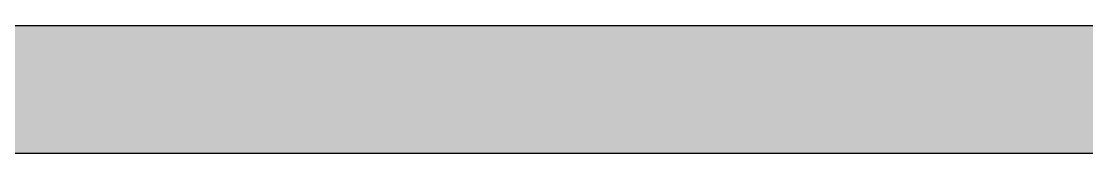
# Model space of a CAD drawing. Header units: millimetres. Extents: x 0 to 118900, y 0 to 84100.
# Drawn here: x 87634 to 89310, y 47664 to 47878 of the extents above; entities that cross this region are included whole.
import ezdxf

# ---------------------------------------------------------------- set-up
doc = ezdxf.new("R2010")
doc.units = ezdxf.units.MM
doc.header["$LTSCALE"] = 100
doc.layers.add('Hatch', color=7, linetype='Continuous', lineweight=18)
doc.layers.add('Visible', color=7, linetype='Continuous', lineweight=25)

msp = doc.modelspace()

# ---------------------------------------------------------------- hatches: boundary and pattern name
at = {"layer": 'Hatch'}
h = msp.add_hatch(dxfattribs=at)
h.set_pattern_fill('AR-CONC', color=256, scale=53.83276831363989, angle=45, style=0)
h.set_pattern_definition([(94.99999999999999, (0, 0), (296.9157098436306, 249.1418624759713), [40.37457623522992, -444.1203385875291]), (40.00000000000001, (0, 0), (-339.1422238656139, 233.5094029914689), [32.29966098818394, -355.2962708700233]), (145.45144446, (24.74297526253653, 20.76182175822505), (-42.22651193289242, 482.6512616572995), [34.31310988202922, -377.4442087023215]), (91.18419999999998, (-76.13103104923815, 76.13103104923815), (469.2566819384649, 343.2451468854122), [60.56186435284487, -666.1805078812936]), (141.63563549, (-37.0263071567289, 104.7347681068607), (-15.01937917270851, 726.5871552393688), [51.46969389273873, -566.1666317434706]), (36.18416399, (-76.13103104923815, 76.13103104923815), (-15.01937921644386, 726.5871548115064), [48.4494914822759, -532.9444068433626]), (66, (-19.03275776230953, 95.16378881154768), (380.4747029229627, 73.95679026043541), [40.37457623522991, -444.120338587529]), (11.00000000000004, (-19.03275776230953, 95.16378881154768), (-183.4128675277039, 368.6513384204802), [32.29966098818393, -355.2962708700232]), (116.45144474, (12.67346726607997, 101.3268546204891), (197.061833212235, 442.6081252987059), [34.31310880537387, -377.4442087023215]), (82.50000000000001, (0, 0), (-122.0890499970861, 131.3464732242351), [0, -350.9896494049319, 0, -360.6795477013872, 0, -356.6420900778642]), (52.49999999999999, (0, 0), (-49.996075801911, 250.2736270330803), [0, -205.6411749581044, 0, -342.9147341578861, 0, -135.9277399919407]), (12.5, (-84.88609961990052, -84.88609961990052), (211.7878905167163, 194.6166341134998), [0, -134.5819207840997, 0, -419.8955928463911, 0, -557.1691520461728]), (2.499999999999997, (-122.9516151445196, -122.9516151445196), (183.8873442378317, 260.0982994190829), [0, -174.9564970193296, 0, -278.8537398646546, 0, -395.6708471052531])])
edge = h.paths.add_edge_path()
edge.add_line((84015.67127472504, 47671.07866336875), (84487.76998663791, 47671.07866336875))
edge.add_line((84487.7699866379, 47671.07866336875), (84515.40623267727, 47671.07866336875))
edge.add_line((84515.40623267727, 47671.07866336875), (84570.07553534284, 47671.07866336875))
edge.add_line((84570.07553534284, 47671.07866336875), (103594.4489577994, 47671.07866336872))
edge.add_line((103594.4489577994, 47671.07866336873), (103676.7545065044, 47671.07866336876))
edge.add_line((103676.7545065044, 47671.07866336875), (104148.8532183065, 47671.07866336875))
edge.add_ellipse((124332.2622464979, 60471.07866335752), major_axis=(-12799.99999998876, 20183.40902819148), ratio=1, start_angle=89.43401238992101, end_angle=90.00000000000011, ccw=False)
edge.add_line((104023.3971871385, 47871.07866336838), (84141.12730589311, 47871.07866336879))
edge.add_ellipse((63832.26224654314, 60471.07866335155), major_axis=(20308.86505934998, -12599.99999998278), ratio=0.9999999999999999, start_angle=359.4340123899196, end_angle=360.00000000000006, ccw=False)

# ---------------------------------------------------------------- linework, layer by layer
at = {"layer": 'Visible'}
for p, q in [((104023.3971871384, 47871.07866336873), (84141.12730589315, 47871.07866336872)), ((84015.67127472504, 47671.07866336872), (104148.8532183065, 47671.07866336872))]:
    msp.add_line(p, q, dxfattribs=at)

doc.saveas('drawing.dxf')
